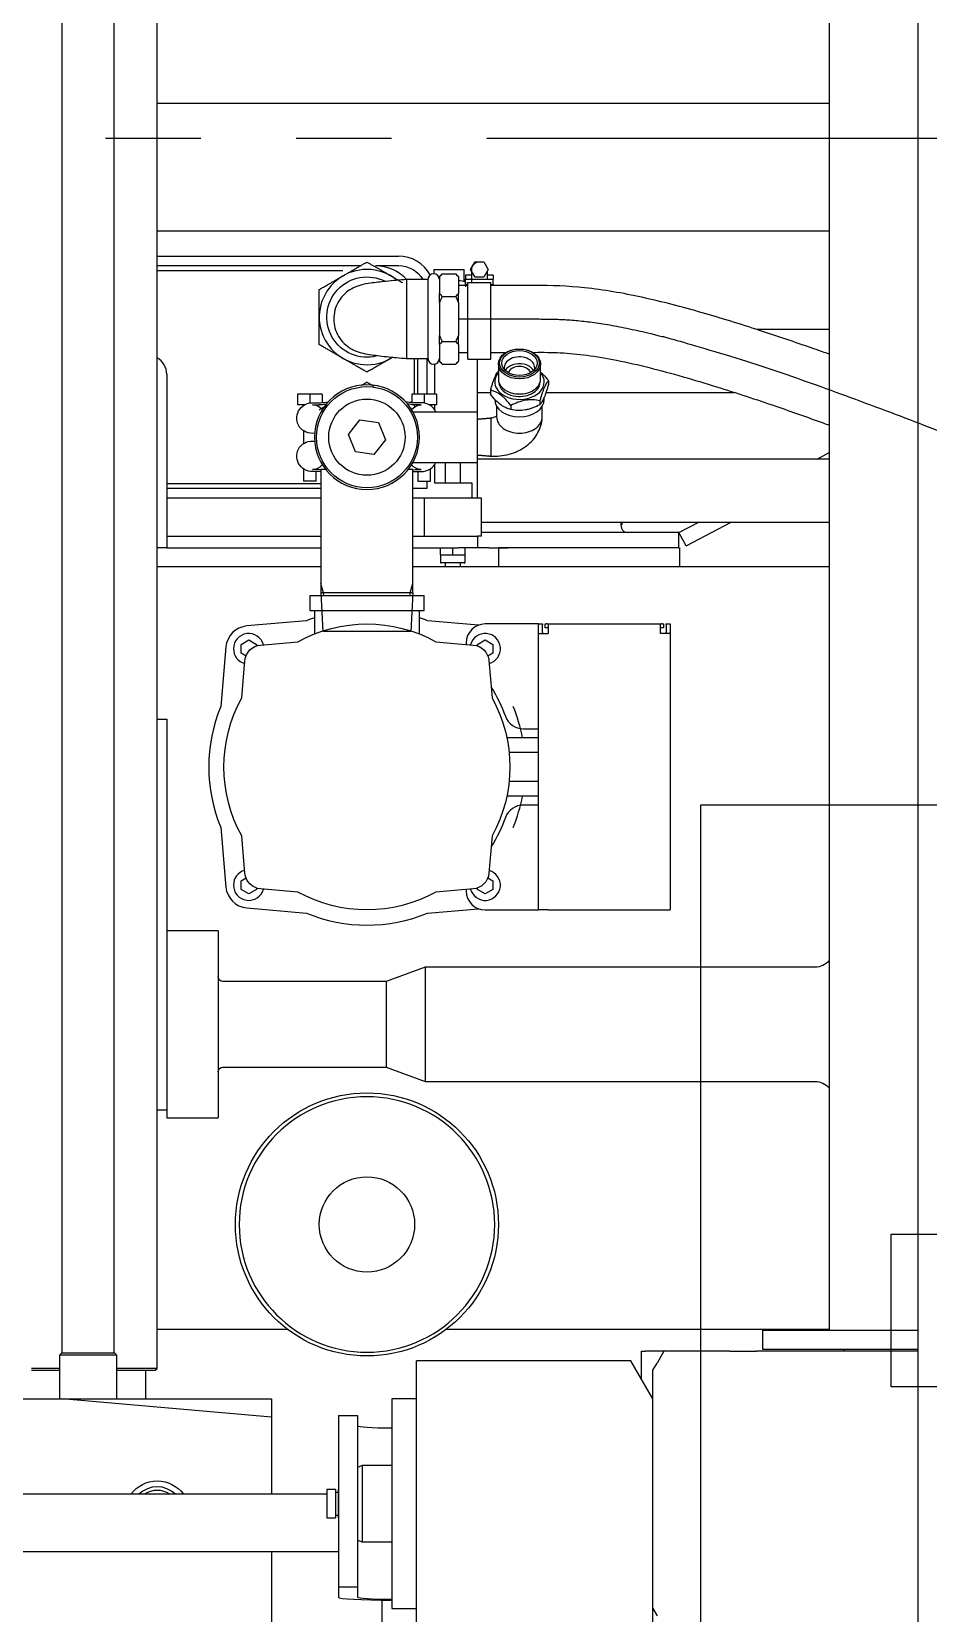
# Model space of a CAD drawing. Header units: millimetres. Extents: x 10462777 to 22643323, y 453826 to 1389191.
# Drawn here: x 11308365 to 11308835, y 600558 to 601388 of the extents above; entities that cross this region are included whole.
import ezdxf

# ---------------------------------------------------------------- set-up
doc = ezdxf.new("R2010")
doc.units = ezdxf.units.MM
doc.header["$LTSCALE"] = 200
doc.header["$MEASUREMENT"] = 0
doc.linetypes.add('PHANTOM', pattern=[2.5, 1.25, -0.25, 0.25, -0.25, 0.25, -0.25])
doc.layers.add('2', color=2, linetype='CONTINUOUS')
doc.layers.add('5', color=4, linetype='CONTINUOUS')
doc.layers.add('TOP$1', color=7, linetype='CONTINUOUS', true_color=0xffffff)
doc.layers.add('TOP$23', color=7, linetype='CONTINUOUS', true_color=0xffffff)

msp = doc.modelspace()

# ---------------------------------------------------------------- linework, layer by layer
at = {"layer": '2', "color": 7, "linetype": 'Continuous'}
for p, q in [((11308380.7641, 601605.0635, 0), (11308380.7641, 600694.30736, 0)), ((11308408.30449, 600694.30736, 0), (11308408.30449, 601605.0635, 0)), ((11308380.5341, 600694.30736, 0), (11308379.53408, 600693.30735, 0)), ((11308379.53408, 600693.30735, 0), (11308379.53408, 600670.3064, 0)), ((11308409.53451, 600693.30735, 0), (11308379.53408, 600693.30735, 0)), ((11308408.5345, 600694.30736, 0), (11308380.5341, 600694.30736, 0)), ((11308409.53451, 600693.30735, 0), (11308408.5345, 600694.30736, 0)), ((11308409.53451, 600670.3064, 0), (11308409.53451, 600693.30735, 0)), ((11308424.8844, 600670.3064, 0), (11308424.8844, 600685.30686, 0))]:
    msp.add_line(p, q, dxfattribs=at)
at = {"layer": '2', "color": 252, "linetype": 'Continuous'}
for p, q in [((11308430.78481, 600686.30725, 0), (11308430.78481, 601604.07029, 0)), ((11308783.28982, 601396.46734, 0), (11308783.28982, 600706.46535, 0)), ((11308783.28595, 601349.83341, 0), (11308430.78281, 601349.83341, 0)), ((11308783.27854, 601282.84132, 0), (11308430.77544, 601282.84132, 0)), ((11308430.78384, 601269.83227, 0), (11308557.28661, 601269.83227, 0)), ((11308430.78245, 601264.8322, 0), (11308537.5445, 601264.8322, 0)), ((11308430.78445, 601262.33216, 0), (11308528.13393, 601262.33216, 0)), ((11308545.28356, 601264.8322, 0), (11308557.28661, 601264.8322, 0)), ((11308783.27654, 601231.33172, 0), (11308745.11037, 601231.33172, 0)), ((11308565.53673, 601216.08043, 0), (11308565.53673, 601197.33171, 0)), ((11308567.28675, 601216.08043, 0), (11308567.28675, 601197.33171, 0)), ((11308572.28682, 601216.08066, 0), (11308572.28682, 601197.33152, 0)), ((11308598.7872, 601188.03204, 0), (11308598.7872, 601215.83063, 0)), ((11308435.78488, 601207.83139, 0), (11308435.78488, 601132.83032, 0)), ((11308576.28688, 601213.12209, 0), (11308576.28688, 601197.3328, 0)), ((11308565.53673, 601191.83154, 0), (11308565.53673, 601191.02738, 0)), ((11308567.28675, 601191.78933, 0), (11308567.28675, 601191.43801, 0)), ((11308576.28688, 601191.83272, 0), (11308576.28688, 601189.22487, 0)), ((11308598.77079, 601198.33125, 0), (11308605.59901, 601198.33125, 0)), ((11308634.67286, 601198.33125, 0), (11308733.16098, 601198.33125, 0)), ((11308776.87348, 601163.33013, 0), (11308783.28967, 601166.7409, 0)), ((11308576.28688, 601160.43853, 0), (11308576.28688, 601150.83058, 0)), ((11308581.78696, 601161.63051, 0), (11308581.78696, 601150.83058, 0)), ((11308589.78707, 601150.83058, 0), (11308589.78707, 601161.63051, 0)), ((11308783.28982, 601163.33076, 0), (11308598.77939, 601163.33076, 0)), ((11308598.7872, 601142.83218, 0), (11308598.7872, 601161.63176, 0)), ((11308516.63297, 601150.33057, 0), (11308435.7815, 601150.33057, 0)), ((11308572.28682, 601151.83091, 0), (11308572.28682, 601147.83054, 0)), ((11308576.28688, 601150.83058, 0), (11308595.78716, 601150.83058, 0)), ((11308595.78716, 601150.83058, 0), (11308595.78716, 601142.83046, 0)), ((11308516.63281, 601142.83046, 0), (11308435.78012, 601142.83046, 0)), ((11308516.63481, 601147.83054, 0), (11308435.78301, 601147.83054, 0)), ((11308572.28682, 601147.83054, 0), (11308564.93197, 601147.83054, 0)), ((11308585.78701, 601142.83046, 0), (11308564.93209, 601142.83046, 0)), ((11308570.7868, 601142.83046, 0), (11308570.7868, 601122.83018, 0)), ((11308595.78716, 601142.83046, 0), (11308585.78701, 601142.83046, 0)), ((11308600.78723, 601142.83046, 0), (11308595.78716, 601142.83046, 0)), ((11308600.78723, 601122.83018, 0), (11308600.78723, 601142.83046, 0)), ((11308435.78488, 601132.83032, 0), (11308435.78488, 601116.8301, 0)), ((11308600.78332, 601130.33029, 0), (11308783.28982, 601130.33029, 0)), ((11308704.44698, 601124.83021, 0), (11308600.78485, 601124.83021, 0)), ((11308704.44698, 601116.8301, 0), (11308704.44698, 601124.83021, 0)), ((11308704.45075, 601124.83115, 0), (11308714.79646, 601130.33079, 0)), ((11308708.2059, 601117.76711, 0), (11308704.45075, 601124.83115, 0)), ((11308708.2059, 601117.76711, 0), (11308731.83963, 601130.33049, 0)), ((11308435.78488, 601116.8301, 0), (11308430.78481, 601116.8301, 0)), ((11308435.78488, 601122.83018, 0), (11308516.63458, 601122.83018, 0)), ((11308435.78488, 601116.8301, 0), (11308516.63458, 601116.8301, 0)), ((11308564.93545, 601122.83018, 0), (11308588.78706, 601122.83018, 0)), ((11308564.93545, 601116.8301, 0), (11308588.78706, 601116.8301, 0)), ((11308588.78706, 601122.83018, 0), (11308598.7872, 601122.83018, 0)), ((11308598.7872, 601116.8301, 0), (11308588.78706, 601116.8301, 0)), ((11308604.78728, 601116.8301, 0), (11308598.78532, 601116.8301, 0)), ((11308600.78723, 601122.83018, 0), (11308598.78665, 601122.83018, 0)), ((11308598.7872, 601122.83018, 0), (11308598.7872, 601116.8301, 0)), ((11308604.78728, 601116.8301, 0), (11308609.78735, 601116.8301, 0)), ((11308704.44698, 601116.8301, 0), (11308609.7854, 601116.8301, 0)), ((11308609.78735, 601116.8301, 0), (11308609.78735, 601106.82995, 0)), ((11308609.78735, 601116.8301, 0), (11308614.78743, 601116.8301, 0)), ((11308699.78863, 601116.8301, 0), (11308614.78743, 601116.8301, 0)), ((11308704.44696, 601116.8301, 0), (11308704.7887, 601116.8301, 0)), ((11308704.7887, 601116.8301, 0), (11308704.7887, 601106.82995, 0)), ((11308581.78696, 601108.82998, 0), (11308581.78696, 601106.83034, 0)), ((11308589.78707, 601106.83034, 0), (11308589.78707, 601108.82998, 0)), ((11308516.62684, 601106.82995, 0), (11308430.78253, 601106.82995, 0)), ((11308783.28969, 601106.82995, 0), (11308564.92422, 601106.82995, 0)), ((11308510.78595, 601091.82974, 0), (11308510.78595, 601083.82963, 0)), ((11308510.78595, 601091.82974, 0), (11308570.7868, 601091.82974, 0)), ((11308570.7868, 601083.82963, 0), (11308570.7868, 601091.82974, 0)), ((11308510.78595, 601083.82963, 0), (11308570.7868, 601083.82963, 0)), ((11308513.28598, 601083.82963, 0), (11308513.28598, 601071.60609, 0)), ((11308568.28676, 601071.60612, 0), (11308568.28676, 601083.82963, 0)), ((11308509.05155, 601078.52329, 0), (11308477.73961, 601075.78385, 0)), ((11308599.25377, 601076.18449, 0), (11308572.5212, 601078.52329, 0)), ((11308627.78761, 601076.82953, 0), (11308602.78725, 601076.82953, 0)), ((11308630.78765, 601076.82953, 0), (11308627.78761, 601076.82953, 0)), ((11308630.78765, 601076.82953, 0), (11308632.78768, 601076.82953, 0)), ((11308630.78765, 601076.32952, 0), (11308630.78765, 601076.82953, 0)), ((11308630.78765, 601072.32946, 0), (11308630.78765, 601076.32952, 0)), ((11308632.78768, 601076.82953, 0), (11308632.78768, 601076.32952, 0)), ((11308632.78768, 601072.32946, 0), (11308632.78768, 601076.32952, 0)), ((11308634.2877, 601074.8295, 0), (11308634.2877, 601076.82953, 0)), ((11308634.2877, 601076.82953, 0), (11308634.78771, 601076.82953, 0)), ((11308634.78771, 601074.8295, 0), (11308634.2877, 601074.8295, 0)), ((11308635.28772, 601076.82953, 0), (11308634.78771, 601076.82953, 0)), ((11308635.28772, 601074.8295, 0), (11308634.78771, 601074.8295, 0)), ((11308635.28772, 601076.82953, 0), (11308635.61894, 601076.82953, 0)), ((11308635.61894, 601074.8295, 0), (11308635.28772, 601074.8295, 0)), ((11308635.61894, 601076.82953, 0), (11308694.95734, 601076.82953, 0)), ((11308635.78772, 601076.81548, 0), (11308635.78772, 601071.82946, 0)), ((11308694.78856, 601071.82946, 0), (11308694.78856, 601076.81548, 0)), ((11308694.95734, 601076.82953, 0), (11308695.28857, 601076.82953, 0)), ((11308695.28857, 601074.8295, 0), (11308694.95734, 601074.8295, 0)), ((11308695.78858, 601076.82953, 0), (11308695.28857, 601076.82953, 0)), ((11308695.78858, 601074.8295, 0), (11308695.28857, 601074.8295, 0)), ((11308695.78858, 601076.82953, 0), (11308696.28858, 601076.82953, 0)), ((11308696.28858, 601074.8295, 0), (11308695.78858, 601074.8295, 0)), ((11308696.28858, 601076.82953, 0), (11308696.28858, 601074.8295, 0)), ((11308697.7886, 601076.82953, 0), (11308699.78863, 601076.82953, 0)), ((11308697.7886, 601076.32952, 0), (11308697.7886, 601076.82953, 0)), ((11308697.7886, 601076.32952, 0), (11308697.7886, 601072.32946, 0)), ((11308699.78863, 601076.82953, 0), (11308699.78863, 601076.32952, 0)), ((11308699.78863, 601076.32952, 0), (11308699.78863, 601072.32946, 0)), ((11308485.00118, 601065.79512, 0), (11308504.57261, 601067.5074, 0)), ((11308577.00014, 601067.5074, 0), (11308596.57157, 601065.79512, 0)), ((11308592.78711, 601066.82939, 0), (11308592.78711, 601066.12621, 0)), ((11308630.78765, 600926.8274, 0), (11308630.78765, 601072.32946, 0)), ((11308630.81272, 601071.82946, 0), (11308635.78772, 601071.82946, 0)), ((11308699.76357, 601071.82946, 0), (11308694.78856, 601071.82946, 0)), ((11308699.78863, 601072.32946, 0), (11308699.78863, 600926.8274, 0)), ((11308466.83099, 601064.87523, 0), (11308464.09155, 601033.56329, 0)), ((11308475.10744, 601038.04223, 0), (11308476.81971, 601057.61366, 0)), ((11308604.75304, 601057.61366, 0), (11308606.46531, 601038.04223, 0)), ((11308430.78364, 601026.82882, 0), (11308435.78488, 601026.82882, 0)), ((11308435.78488, 601026.82882, 0), (11308435.78488, 600821.82591, 0)), ((11308622.80283, 601021.82875, 0), (11308627.78761, 601021.82875, 0)), ((11308627.78761, 601021.82875, 0), (11308630.78765, 601021.82875, 0)), ((11308627.78761, 600981.82818, 0), (11308622.80283, 600981.82818, 0)), ((11308630.78765, 600981.82818, 0), (11308627.78761, 600981.82818, 0)), ((11308464.09155, 600970.09363, 0), (11308466.83099, 600938.7817, 0)), ((11308476.81971, 600946.04327, 0), (11308475.10744, 600965.6147, 0)), ((11308606.46531, 600965.6147, 0), (11308604.75304, 600946.04327, 0)), ((11308504.57261, 600936.14952, 0), (11308485.00118, 600937.8618, 0)), ((11308596.57157, 600937.8618, 0), (11308577.00014, 600936.14952, 0)), ((11308592.78711, 600937.53071, 0), (11308592.78711, 600936.82754, 0)), ((11308477.73961, 600927.87308, 0), (11308509.05155, 600925.13364, 0)), ((11308572.5212, 600925.13364, 0), (11308599.25377, 600927.47243, 0)), ((11308602.78725, 600926.8274, 0), (11308627.78761, 600926.8274, 0)), ((11308627.78761, 600926.8274, 0), (11308630.78765, 600926.8274, 0)), ((11308635.78772, 600926.8274, 0), (11308630.78765, 600926.8274, 0)), ((11308635.78772, 600926.8274, 0), (11308694.78856, 600926.8274, 0)), ((11308694.78856, 600926.8274, 0), (11308699.78863, 600926.8274, 0)), ((11308435.78488, 600821.82591, 0), (11308430.78364, 600821.82591, 0)), ((11308430.77668, 600706.82427, 0), (11308499.11589, 600706.82427, 0)), ((11308582.45126, 600706.82427, 0), (11308783.28352, 600706.82427, 0)), ((11308748.28932, 600706.45754, 0), (11308748.28932, 600696.45739, 0)), ((11308748.28932, 600706.45754, 0), (11308829.80022, 600706.45754, 0)), ((11308684.78842, 600680.69842, 0), (11308684.78842, 600695.30738, 0)), ((11308684.78842, 600695.30738, 0), (11308686.93204, 600695.30738, 0)), ((11308696.56215, 600695.30738, 0), (11308686.93204, 600695.30738, 0)), ((11308696.56209, 600695.30738, 0), (11308692.93213, 600689.0201, 0)), ((11308731.17028, 600695.30738, 0), (11308696.56209, 600695.30738, 0)), ((11308731.17028, 600695.30738, 0), (11308745.02688, 600695.30738, 0)), ((11308829.78995, 600695.30738, 0), (11308745.02688, 600695.30738, 0)), ((11308748.28932, 600696.45739, 0), (11308829.80022, 600696.45739, 0)), ((11308790.84243, 600696.42861, 0), (11308790.84243, 600695.30169, 0)), ((11308379.53363, 600686.30725, 0), (11308364.93938, 600686.30725, 0)), ((11308364.94021, 600685.30724, 0), (11308379.53626, 600685.30724, 0)), ((11308430.78481, 600686.30725, 0), (11308409.53439, 600686.30725, 0)), ((11308409.53684, 600685.30724, 0), (11308429.7848, 600685.30724, 0)), ((11308429.7848, 600685.30724, 0), (11308430.78481, 600686.30725, 0)), ((11308679.24134, 600690.30731, 0), (11308566.78674, 600690.30731, 0)), ((11308566.78674, 600550.30532, 0), (11308566.78674, 600690.30731, 0)), ((11308690.7885, 600670.30702, 0), (11308679.24134, 600690.30731, 0)), ((11308690.7885, 600685.30724, 0), (11308692.93213, 600689.0201, 0)), ((11308690.7885, 600560.30546, 0), (11308690.7885, 600685.30724, 0)), ((11308300.78297, 600670.30702, 0), (11308380.7841, 600670.30702, 0)), ((11308490.78566, 600660.68313, 0), (11308380.7841, 600670.30702, 0)), ((11308380.7841, 600670.30702, 0), (11308490.78566, 600670.30702, 0)), ((11308490.78566, 600670.30702, 0), (11308490.78566, 600660.68313, 0)), ((11308566.78674, 600670.30702, 0), (11308553.78656, 600670.30702, 0)), ((11308553.78656, 600670.30702, 0), (11308553.78656, 600654.19767, 0)), ((11308490.78566, 600660.68313, 0), (11308490.78566, 600620.26243, 0)), ((11308525.78616, 600661.52746, 0), (11308525.78616, 600571.64952, 0)), ((11308525.78616, 600661.52746, 0), (11308535.7863, 600661.52746, 0)), ((11308535.7863, 600661.52746, 0), (11308535.7863, 600571.64952, 0)), ((11308553.78656, 600654.19767, 0), (11308553.78656, 600560.30546, 0)), ((11308538.28634, 600635.29803, 0), (11308535.7863, 600634.38809, 0)), ((11308553.7873, 600635.29803, 0), (11308538.28634, 600635.29803, 0)), ((11308538.28634, 600635.29803, 0), (11308538.28634, 600595.31446, 0)), ((11308519.78395, 600620.26306, 0), (11308161.78311, 600620.26306, 0)), ((11308524.38114, 600622.73135, 0), (11308519.78608, 600622.73135, 0)), ((11308519.78608, 600622.73135, 0), (11308519.78608, 600607.88114, 0)), ((11308524.38114, 600622.73135, 0), (11308524.38114, 600607.88114, 0)), ((11308525.73616, 600621.27883, 0), (11308524.38114, 600621.27883, 0)), ((11308525.78622, 600622.73135, 0), (11308525.73616, 600622.73135, 0)), ((11308525.73616, 600622.73135, 0), (11308525.73616, 600607.88114, 0)), ((11308519.78608, 600607.88114, 0), (11308524.38114, 600607.88114, 0)), ((11308524.38114, 600609.33366, 0), (11308525.73616, 600609.33366, 0)), ((11308525.73616, 600607.88114, 0), (11308525.78622, 600607.88114, 0)), ((11308535.7863, 600596.2244, 0), (11308538.28634, 600595.31446, 0)), ((11308538.28634, 600595.31446, 0), (11308553.7873, 600595.31446, 0)), ((11308155.78619, 600590.26914, 0), (11308525.78088, 600590.26914, 0)), ((11308490.78566, 600590.27071, 0), (11308490.78566, 600550.30532, 0)), ((11308525.78616, 600571.64952, 0), (11308525.78616, 600566.25884, 0)), ((11308525.78616, 600571.64952, 0), (11308535.7863, 600571.64952, 0)), ((11308535.7863, 600571.64952, 0), (11308535.7863, 600566.25884, 0)), ((11308548.78649, 600550.30532, 0), (11308548.78649, 600564.73302, 0)), ((11308553.78656, 600560.30546, 0), (11308566.78674, 600560.30546, 0)), ((11308690.7885, 600550.30532, 0), (11308690.7885, 600560.30671, 0)), ((11308690.7885, 600560.30546, 0), (11308692.93213, 600556.59259, 0)), ((11308690.78882, 600560.26546, 0), (11308690.81197, 600560.26546, 0))]:
    msp.add_line(p, q, dxfattribs=at)
at = {"layer": '2', "color": 60, "linetype": 'Continuous'}
for p, q in [((11308595.16834, 601262.83217, 0), (11308597.47778, 601266.83223, 0)), ((11308596.32306, 601264.8322, 0), (11308597.47778, 601266.83223, 0)), ((11308597.47778, 601266.83223, 0), (11308602.09665, 601266.83223, 0)), ((11308602.09665, 601266.83223, 0), (11308604.40608, 601262.83217, 0)), ((11308572.78683, 601257.58209, 0), (11308561.36949, 601257.58209, 0)), ((11308561.78667, 601216.08151, 0), (11308561.78667, 601257.58202, 0)), ((11308572.78683, 601257.58209, 0), (11308572.78683, 601216.08151, 0)), ((11308575.78687, 601262.83217, 0), (11308575.78687, 601260.58214, 0)), ((11308575.78687, 601262.83217, 0), (11308575.78687, 601260.58198, 0)), ((11308575.78687, 601262.83217, 0), (11308591.7871, 601262.83217, 0)), ((11308575.78687, 601262.83217, 0), (11308591.7871, 601262.83217, 0)), ((11308580.20958, 601260.5035, 0), (11308578.78691, 601259.08083, 0)), ((11308578.78691, 601258.90869, 0), (11308578.78691, 601250.26246, 0)), ((11308580.20958, 601260.5035, 0), (11308587.36439, 601260.5035, 0)), ((11308588.78706, 601259.08083, 0), (11308587.36439, 601260.5035, 0)), ((11308588.78706, 601258.90869, 0), (11308588.78706, 601250.26246, 0)), ((11308591.7871, 601256.37161, 0), (11308591.7871, 601262.83217, 0)), ((11308591.7871, 601256.37161, 0), (11308591.7871, 601262.83217, 0)), ((11308595.78716, 601259.83213, 0), (11308592.53711, 601259.83213, 0)), ((11308592.53711, 601259.83213, 0), (11308592.53711, 601257.72131, 0)), ((11308592.53711, 601254.99659, 0), (11308592.53711, 601257.72131, 0)), ((11308592.53711, 601257.72131, 0), (11308595.78716, 601257.72131, 0)), ((11308595.16834, 601262.83217, 0), (11308596.32306, 601264.8322, 0)), ((11308595.78716, 601261.76036, 0), (11308595.16834, 601262.83217, 0)), ((11308597.47778, 601258.83211, 0), (11308595.16834, 601262.83217, 0)), ((11308595.78716, 601256.21917, 0), (11308595.78716, 601262.83217, 0)), ((11308595.78716, 601257.72131, 0), (11308595.78716, 601261.76036, 0)), ((11308595.78716, 601257.72131, 0), (11308603.78727, 601257.72131, 0)), ((11308602.09665, 601258.83211, 0), (11308597.47778, 601258.83211, 0)), ((11308604.40608, 601262.83217, 0), (11308602.09665, 601258.83211, 0)), ((11308603.78727, 601261.76036, 0), (11308603.78727, 601257.72131, 0)), ((11308607.03732, 601259.83213, 0), (11308603.78727, 601259.83213, 0)), ((11308603.78727, 601257.72131, 0), (11308607.03732, 601257.72131, 0)), ((11308607.03732, 601259.83213, 0), (11308607.03732, 601257.72131, 0)), ((11308607.03732, 601254.99659, 0), (11308607.03732, 601257.72131, 0)), ((11308578.78691, 601256.19094, 0), (11308578.78691, 601252.97873, 0)), ((11308578.78691, 601245.47803, 0), (11308578.78691, 601250.26246, 0)), ((11308580.20958, 601248.66765, 0), (11308587.36439, 601248.66765, 0)), ((11308588.78706, 601245.47803, 0), (11308588.78706, 601250.26246, 0)), ((11308592.53711, 601256.21917, 0), (11308592.53711, 601253.69038, 0)), ((11308592.53711, 601254.99671, 0), (11308592.53711, 601254.41256, 0)), ((11308592.53711, 601254.99659, 0), (11308593.78713, 601254.99659, 0)), ((11308593.78713, 601255.90483, 0), (11308605.7873, 601255.90483, 0)), ((11308593.78713, 601215.8315, 0), (11308593.78713, 601255.90483, 0)), ((11308593.78713, 601249.19678, 0), (11308593.78713, 601254.99659, 0)), ((11308593.78713, 601230.56623, 0), (11308593.78713, 601253.69038, 0)), ((11308605.7873, 601215.8315, 0), (11308605.7873, 601255.90483, 0)), ((11308605.7873, 601254.99659, 0), (11308607.03732, 601254.99659, 0)), ((11308607.03732, 601254.99671, 0), (11308607.03732, 601254.41256, 0)), ((11308578.78691, 601245.47803, 0), (11308578.78691, 601228.18557, 0)), ((11308578.78691, 601244.88726, 0), (11308578.78691, 601228.18706, 0)), ((11308588.78706, 601245.47803, 0), (11308588.78706, 601228.18557, 0)), ((11308578.78691, 601223.40114, 0), (11308578.78691, 601228.18557, 0)), ((11308578.78691, 601223.40114, 0), (11308578.78691, 601214.75491, 0)), ((11308580.20958, 601224.99595, 0), (11308587.36439, 601224.99595, 0)), ((11308588.78706, 601223.40114, 0), (11308588.78706, 601228.18557, 0)), ((11308588.78706, 601223.40114, 0), (11308588.78706, 601214.75491, 0)), ((11308561.36949, 601216.08151, 0), (11308572.78683, 601216.08151, 0)), ((11308578.78691, 601220.68487, 0), (11308578.78691, 601217.47266, 0)), ((11308593.78713, 601215.8315, 0), (11308605.7873, 601215.8315, 0)), ((11308578.78691, 601214.58277, 0), (11308578.78691, 601214.75491, 0)), ((11308578.78691, 601214.58277, 0), (11308580.20958, 601213.1601, 0)), ((11308580.20958, 601213.1601, 0), (11308587.36439, 601213.1601, 0)), ((11308587.36439, 601213.1601, 0), (11308588.78706, 601214.58277, 0)), ((11308609.70751, 601213.25226, 0), (11308609.70751, 601205.30765, 0)), ((11308631.86752, 601205.30765, 0), (11308631.86752, 601213.25226, 0)), ((11308605.61378, 601199.46604, 0), (11308605.61378, 601197.32836, 0)), ((11308609.70751, 601205.30834, 0), (11308609.70751, 601205.30765, 0)), ((11308635.96124, 601204.5187, 0), (11308635.96124, 601202.38102, 0)), ((11308504.28586, 601197.33124, 0), (11308504.28586, 601191.83116, 0)), ((11308510.78595, 601197.33124, 0), (11308504.28586, 601197.33124, 0)), ((11308508.09877, 601191.83116, 0), (11308504.28586, 601191.83116, 0)), ((11308507.46248, 601191.83116, 0), (11308507.46248, 601191.43866, 0)), ((11308510.78595, 601197.33124, 0), (11308510.78595, 601192.7428, 0)), ((11308517.28604, 601197.33124, 0), (11308510.78595, 601197.33124, 0)), ((11308514.10941, 601191.49678, 0), (11308514.10941, 601191.78741, 0)), ((11308517.28604, 601191.83116, 0), (11308515.6601, 601191.83116, 0)), ((11308517.28604, 601197.33124, 0), (11308517.28604, 601192.95593, 0)), ((11308517.28604, 601191.95105, 0), (11308517.28604, 601191.83116, 0)), ((11308518.53606, 601192.08992, 0), (11308518.53606, 601192.09528, 0)), ((11308563.03669, 601192.09528, 0), (11308563.03669, 601192.08992, 0)), ((11308564.28671, 601197.33124, 0), (11308564.28671, 601192.95593, 0)), ((11308570.7868, 601197.33124, 0), (11308564.28671, 601197.33124, 0)), ((11308564.28671, 601191.95105, 0), (11308564.28671, 601191.83116, 0)), ((11308565.91265, 601191.83116, 0), (11308564.28671, 601191.83116, 0)), ((11308567.46333, 601191.78741, 0), (11308567.46333, 601191.49678, 0)), ((11308570.7868, 601197.33124, 0), (11308570.7868, 601192.7428, 0)), ((11308577.28689, 601197.33124, 0), (11308570.7868, 601197.33124, 0)), ((11308577.28689, 601191.83116, 0), (11308573.47398, 601191.83116, 0)), ((11308574.11027, 601191.43866, 0), (11308574.11027, 601191.83116, 0)), ((11308577.28689, 601197.33124, 0), (11308577.28689, 601191.83116, 0)), ((11308608.80984, 601191.05659, 0), (11308608.80984, 601185.24392, 0)), ((11308616.29475, 601191.43723, 0), (11308616.29475, 601189.29955, 0)), ((11308631.46849, 601193.96356, 0), (11308631.46849, 601191.82588, 0)), ((11308632.76518, 601185.24392, 0), (11308632.76518, 601191.05659, 0)), ((11308633.7877, 601194.63019, 0), (11308633.7877, 601195.85755, 0)), ((11308633.7877, 601194.63019, 0), (11308633.7877, 601194.63029, 0)), ((11308531.06845, 601176.20864, 0), (11308537.12056, 601183.93574, 0)), ((11308537.12056, 601183.93574, 0), (11308546.83848, 601182.55802, 0)), ((11308546.83848, 601182.55802, 0), (11308550.50429, 601173.4532, 0)), ((11308598.7872, 601188.03111, 0), (11308564.91209, 601188.03111, 0)), ((11308598.7872, 601161.63073, 0), (11308598.7872, 601188.03111, 0)), ((11308507.46248, 601178.22284, 0), (11308507.46248, 601171.439, 0)), ((11308534.73427, 601167.10381, 0), (11308531.06845, 601176.20864, 0)), ((11308544.45219, 601165.72609, 0), (11308534.73427, 601167.10381, 0)), ((11308550.50429, 601173.4532, 0), (11308544.45219, 601165.72609, 0)), ((11308507.46248, 601158.22318, 0), (11308507.46248, 601151.83059, 0)), ((11308514.10941, 601157.87443, 0), (11308514.10941, 601158.16506, 0)), ((11308564.91209, 601161.63073, 0), (11308598.7872, 601161.63073, 0)), ((11308567.46333, 601158.16506, 0), (11308567.46333, 601157.87443, 0)), ((11308574.11027, 601151.83059, 0), (11308574.11027, 601158.22318, 0)), ((11308514.10941, 601151.83059, 0), (11308507.46248, 601151.83059, 0)), ((11308514.10941, 601151.83059, 0), (11308514.10941, 601156.87441, 0)), ((11308567.46333, 601156.87441, 0), (11308567.46333, 601151.83059, 0)), ((11308567.46333, 601151.83059, 0), (11308574.11027, 601151.83059, 0)), ((11308579.28692, 601113.13004, 0), (11308579.28692, 601116.8301, 0)), ((11308585.78701, 601113.13004, 0), (11308585.78701, 601116.8301, 0)), ((11308592.28711, 601113.13004, 0), (11308592.28711, 601116.8301, 0)), ((11308579.28692, 601113.13004, 0), (11308579.28692, 601109.29249, 0)), ((11308579.28692, 601113.13004, 0), (11308582.53697, 601113.13004, 0)), ((11308591.8246, 601108.82998, 0), (11308579.74943, 601108.82998, 0)), ((11308582.53697, 601113.13004, 0), (11308585.78701, 601113.13004, 0)), ((11308585.78701, 601113.13004, 0), (11308589.03706, 601113.13004, 0)), ((11308589.03706, 601113.13004, 0), (11308592.28711, 601113.13004, 0)), ((11308592.28711, 601109.29249, 0), (11308592.28711, 601113.13004, 0)), ((11308474.78544, 601066.13878, 0), (11308478.78549, 601068.44821, 0)), ((11308474.78544, 601061.51991, 0), (11308474.78544, 601066.13878, 0)), ((11308478.78549, 601068.44821, 0), (11308482.78555, 601066.13878, 0)), ((11308482.78555, 601066.13878, 0), (11308482.78555, 601065.3146, 0)), ((11308598.7872, 601066.13878, 0), (11308602.78725, 601068.44821, 0)), ((11308598.7872, 601065.3146, 0), (11308598.7872, 601066.13878, 0)), ((11308602.78725, 601068.44821, 0), (11308606.78731, 601066.13878, 0)), ((11308606.78731, 601066.13878, 0), (11308606.78731, 601061.51991, 0)), ((11308477.37241, 601060.02632, 0), (11308474.78544, 601061.51991, 0)), ((11308606.78731, 601061.51991, 0), (11308604.20034, 601060.02632, 0)), ((11308474.78544, 600942.13702, 0), (11308477.37241, 600943.63061, 0)), ((11308474.78544, 600937.51815, 0), (11308474.78544, 600942.13702, 0)), ((11308604.20034, 600943.63061, 0), (11308606.78731, 600942.13702, 0)), ((11308606.78731, 600942.13702, 0), (11308606.78731, 600937.51815, 0)), ((11308478.78549, 600935.20871, 0), (11308474.78544, 600937.51815, 0)), ((11308482.78555, 600937.51815, 0), (11308478.78549, 600935.20871, 0)), ((11308482.78555, 600938.34233, 0), (11308482.78555, 600937.51815, 0)), ((11308598.7872, 600937.51815, 0), (11308598.7872, 600938.34233, 0)), ((11308602.78725, 600935.20871, 0), (11308598.7872, 600937.51815, 0)), ((11308606.78731, 600937.51815, 0), (11308602.78725, 600935.20871, 0))]:
    msp.add_line(p, q, dxfattribs=at)
at = {"layer": '2', "color": 163, "linetype": 'Continuous'}
for p, q in [((11308588.78706, 601236.8318, 0), (11308628.78762, 601236.8318, 0)), ((11308516.63603, 601157.83068, 0), (11308516.63603, 601093.22976, 0)), ((11308517.8037, 601157.83068, 0), (11308516.63603, 601157.83068, 0)), ((11308519.1684, 601157.83068, 0), (11308517.8037, 601157.83068, 0)), ((11308564.93672, 601157.83068, 0), (11308562.40304, 601157.83068, 0)), ((11308564.93672, 601093.22976, 0), (11308564.93672, 601157.83068, 0)), ((11308518.04605, 601093.22976, 0), (11308516.63603, 601098.11421, 0)), ((11308516.63603, 601093.22976, 0), (11308517.70517, 601072.82947, 0)), ((11308564.93672, 601093.22976, 0), (11308516.63603, 601093.22976, 0)), ((11308564.93672, 601093.22976, 0), (11308516.63603, 601093.22976, 0)), ((11308518.11514, 601091.82971, 0), (11308518.04605, 601093.22976, 0)), ((11308563.45761, 601091.82971, 0), (11308563.5267, 601093.22976, 0)), ((11308563.5267, 601093.22976, 0), (11308564.93672, 601098.11421, 0)), ((11308564.93672, 601093.22976, 0), (11308563.86758, 601072.82947, 0)), ((11308563.86758, 601072.82947, 0), (11308517.70517, 601072.82947, 0)), ((11308630.78743, 601017.07868, 0), (11308614.22085, 601017.07868, 0)), ((11308630.78743, 601009.45357, 0), (11308615.3989, 601009.45357, 0)), ((11308630.78743, 600994.20335, 0), (11308615.3989, 600994.20335, 0)), ((11308630.78743, 600986.57825, 0), (11308614.22085, 600986.57825, 0))]:
    msp.add_line(p, q, dxfattribs=at)
at = {"layer": '2', "color": 203, "linetype": 'Continuous'}
for p, q in [((11308462.78527, 600915.82724, 0), (11308435.78488, 600915.82724, 0)), ((11308462.78527, 600915.82724, 0), (11308462.78527, 600866.82654, 0)), ((11308571.39289, 600896.82697, 0), (11308550.78652, 600889.32686, 0)), ((11308775.78971, 600896.82697, 0), (11308571.39289, 600896.82697, 0)), ((11308571.39289, 600896.82697, 0), (11308571.39289, 600836.82612, 0)), ((11308550.78652, 600889.32686, 0), (11308465.2853, 600889.32686, 0)), ((11308550.78652, 600889.32686, 0), (11308550.78652, 600866.82654, 0)), ((11308462.78527, 600866.82654, 0), (11308462.78527, 600817.82585, 0)), ((11308550.78652, 600866.82654, 0), (11308550.78652, 600844.32622, 0)), ((11308465.2853, 600844.32622, 0), (11308550.78652, 600844.32622, 0)), ((11308550.78652, 600844.32622, 0), (11308571.39289, 600836.82612, 0)), ((11308571.39289, 600836.82612, 0), (11308775.78971, 600836.82612, 0)), ((11308435.78488, 600821.82732, 0), (11308435.78488, 600817.82585, 0)), ((11308435.78488, 600817.82585, 0), (11308462.78527, 600817.82585, 0))]:
    msp.add_line(p, q, dxfattribs=at)
at = {"layer": '2', "color": 163, "linetype": 'Continuous', "extrusion": (0, 0, -1)}
msp.add_circle((-11308540.78637, 601174.83092, 0), 27.50039, dxfattribs=at)
at = {"layer": '2', "color": 163, "linetype": 'Continuous'}
msp.add_circle((11308540.78637, 601174.83092, 0), 26.50038, dxfattribs=at)
at = {"layer": '2', "color": 60, "linetype": 'Continuous'}
msp.add_circle((11308540.78637, 601174.83092, 0), 20.00028, dxfattribs=at)
at = {"layer": '2', "color": 252, "linetype": 'Continuous'}
for radius in [69.00098, 25.00036]:
    msp.add_circle((11308540.78637, 600761.82505, 0), radius, dxfattribs=at)
at = {"layer": '2', "color": 252, "linetype": 'Continuous', "extrusion": (0, 0, -1)}
msp.add_circle((-11308540.78637, 600761.82505, 0), 67.00095, dxfattribs=at)
at = {"layer": '2', "color": 252, "linetype": 'Continuous'}
for centre, radius, start, end in [((11308557.28661, 601250.832, 0), 19.00027, 28.70013503, 90), ((11308540.78637, 601237.83181, 0), 25.00036, 90, 301.64061706), ((11308540.78637, 601237.83181, 0), 25.00036, 50.65313168, 90), ((11308588.78706, 601246.83194, 0), 10.00014, 67.97530195, 90), ((11308425.78474, 601207.83139, 0), 10.00014, 0, 59.99908041), ((11308478.78549, 601063.82934, 0), 12.00017, 94.99999988, 175.00000001), ((11308540.78637, 601001.82846, 0), 83.00118, 109.34916677, 112.4788209), ((11308540.78637, 601001.82846, 0), 83.00118, 67.5211791, 70.65083323), ((11308602.78725, 601066.82939, 0), 10.00014, 90, 180), ((11308540.78637, 601001.82846, 0), 83.00118, 157.52117904, 202.47882096), ((11308540.78637, 601001.82846, 0), 83.00118, 10.58682647, 22.47882096), ((11308622.80283, 601031.82889, 0), 10.00014, 199.93227057, 270), ((11308540.78637, 601001.82846, 0), 83.00118, 337.52117904, 349.41317353), ((11308622.80283, 600971.82804, 0), 10.00014, 90, 160.06772943), ((11308478.78549, 600939.82758, 0), 12.00017, 184.99999999, 265.00000012), ((11308602.78725, 600936.82754, 0), 10.00014, 180, 270), ((11308540.78637, 601001.82846, 0), 83.00118, 247.5211791, 292.4788209), ((11308430.78481, 600610.30617, 0), 13.86955, 45.88312185, 134.11684359), ((11308430.78481, 600610.30617, 0), 12.00017, 56.07560324, 123.92433421)]:
    msp.add_arc(centre, radius, start, end, dxfattribs=at)
at = {"layer": '2', "color": 60, "linetype": 'Continuous', "extrusion": (0, 0, -1)}
for centre, radius, start, end in [((-11308599.78721, 601262.83217, 0), 4.00006, 0, 89.99999552), ((-11308511.97191, 601184.83106, 0), 8.00011, 259.94973127, 92.63124814), ((-11308567.67269, 601226.78738, 0), 34.00048, 267.36875186, 281.26200106), ((-11308567.67269, 601226.78738, 0), 35.0005, 267.36875186, 279.19958539), ((-11308569.60084, 601184.83106, 0), 7.0001, 39.37682474, 87.36875186), ((-11308511.97191, 601164.83078, 0), 8.00011, 267.36875186, 100.05026873), ((-11308569.60084, 601164.83078, 0), 7.0001, 272.63124814, 320.62317526), ((-11308567.67269, 601122.87446, 0), 35.0005, 85.51663461, 92.63124814), ((-11308567.67269, 601122.87446, 0), 34.00048, 85.38447792, 92.63124814)]:
    msp.add_arc(centre, radius, start, end, dxfattribs=at)
at = {"layer": '2', "color": 252, "linetype": 'Continuous', "extrusion": (0, 0, -1)}
for centre, radius, start, end in [((-11308540.78637, 601237.83181, 0), 21.0503, 255.9768731, 116.84250836), ((-11308545.28644, 601242.83189, 0), 22.00031, 90, 137.89687555), ((-11308557.28661, 601249.83198, 0), 15.00021, 90, 148.89095133), ((-11308540.78637, 601001.82846, 0), 75.00107, 61.12872975, 118.87127025), ((-11308485.78559, 601056.82924, 0), 9.00013, 4.99999999, 85.00000012), ((-11308595.78716, 601056.82924, 0), 9.00013, 94.99999988, 175.00000001), ((-11308540.07318, 601001.82846, 0), 78.00111, 147.67239356, 160.06772943), ((-11308540.78637, 601001.82846, 0), 75.00107, 331.12872975, 28.87127025), ((-11308540.78637, 601001.82846, 0), 75.00107, 151.12872975, 208.87127025), ((-11308540.07318, 601001.82846, 0), 78.00111, 199.93227057, 212.32760644), ((-11308485.78559, 600946.82768, 0), 9.00013, 274.99999988, 355.00000001), ((-11308595.78716, 600946.82768, 0), 9.00013, 184.99999999, 265.00000012), ((-11308540.78637, 601001.82846, 0), 75.00107, 241.12872975, 298.87127025), ((-11308430.78481, 600610.30617, 0), 17.00024, 35.84527547, 144.14901013)]:
    msp.add_arc(centre, radius, start, end, dxfattribs=at)
at = {"layer": '2', "color": 60, "linetype": 'Continuous'}
for centre, radius, start, end in [((11308575.78687, 601257.58209, 0), 3.00004, 0, 180), ((11308575.78687, 601216.08151, 0), 3.00004, 180, 0), ((11308513.90006, 601226.78738, 0), 35.0005, 267.36875186, 279.19958539), ((11308511.97191, 601184.83106, 0), 7.0001, 39.37682474, 87.36875186), ((11308513.90006, 601226.78738, 0), 34.00048, 267.36875186, 281.26200106), ((11308569.60084, 601184.83106, 0), 8.00011, 23.5745429, 92.63124814), ((11308511.97191, 601164.83078, 0), 7.0001, 272.63124814, 320.62317526), ((11308513.90006, 601122.87446, 0), 35.0005, 85.51663461, 92.63124814), ((11308569.60084, 601164.83078, 0), 8.00011, 267.36875186, 336.4254571), ((11308513.90006, 601122.87446, 0), 34.00048, 85.38447792, 92.63124814), ((11308579.74943, 601109.29249, 0), 0.46251, 180, 270), ((11308591.8246, 601109.29249, 0), 0.46251, 270, 0), ((11308478.78549, 601063.82934, 0), 8.00011, 15.20441073, 180), ((11308602.78725, 601063.82934, 0), 8.00011, 285.2044151, 164.7957054), ((11308478.78549, 601063.82934, 0), 8.00011, 180, 254.79559353), ((11308478.78549, 600939.82758, 0), 8.00011, 105.19871257, 180), ((11308602.78725, 600939.82758, 0), 8.00011, 195.19872577, 74.80118878), ((11308478.78549, 600939.82758, 0), 8.00011, 180, 344.80128295)]:
    msp.add_arc(centre, radius, start, end, dxfattribs=at)
at = {"layer": '2', "color": 203, "linetype": 'Continuous', "extrusion": (0, 0, -1)}
for centre, radius, start, end in [((-11308775.78971, 600906.82711, 0), 10.00014, 221.40985575, 270), ((-11308465.2853, 600891.8269, 0), 2.50004, 270, 0), ((-11308465.2853, 600841.82619, 0), 2.50004, 0, 90), ((-11308775.78971, 600826.82598, 0), 10.00014, 90, 138.59014425)]:
    msp.add_arc(centre, radius, start, end, dxfattribs=at)
at = {"layer": '2', "color": 60, "linetype": 'Continuous'}
for centre, major_axis in [((11308620.78751, 601213.25226, 0), (11.08, 0)), ((11308620.78751, 601213.72234, 0), (-10.4152, 0)), ((11308620.78751, 601213.72234, 0), (9.23763, 0))]:
    msp.add_ellipse(centre, major_axis=major_axis, ratio=0.707106781, dxfattribs=at)
for centre, major_axis, start_param, end_param in [((11308620.78751, 601211.31815, 0), (-8.00011, 0), 2.960962386, 6.283185307), ((11308620.78751, 601203.82271, 0), (13.00018, 0), 2.591235733, 6.283185307), ((11308620.78751, 601211.31815, 0), (-8.00011, 0), 0, 0.180457508), ((11308620.78751, 601207.71185, 0), (8.00011, 0), 1.278443606, 2.757937446), ((11308620.78751, 601207.71184, 0), (-6.00009, 0), 3.368189568, 6.056412831), ((11308620.78751, 601207.71185, 0), (8.00011, 0), 0.383678599, 1.278443606), ((11308620.78751, 601203.82271, 0), (13.00018, 0), 0, 0.550378697), ((11308620.78751, 601205.30765, 0), (-11.08, 0), 0, 1.278443235), ((11308620.78751, 601203.82271, 0), (-10.83, 0), 0.023376996, 1.278443398), ((11308620.78751, 601205.30765, 0), (-11.08, 0), 1.278442582, 3.141504131), ((11308620.78751, 601203.82271, 0), (-10.83, 0), 1.278443398, 3.118043144), ((11308620.78751, 601194.63019, 0), (13.00018, 0), 3.141604175, 6.283185307)]:
    msp.add_ellipse(centre, major_axis=major_axis, ratio=0.707106781, start_param=start_param, end_param=end_param, dxfattribs=at)
at = {"layer": '2', "color": 252, "linetype": 'Continuous'}
for centre, major_axis, start_param, end_param in [((11308555.78659, 600656.13678, 0), (-20.00028, 0), 0, 1.470608677), ((11308555.78659, 600566.25884, 0), (30.00043, 0), 3.141592654, 4.645654506), ((11308555.78659, 600566.25884, 0), (20.00028, 0), 3.141592654, 4.61220133)]:
    msp.add_ellipse(centre, major_axis=major_axis, ratio=0.052335956, start_param=start_param, end_param=end_param, dxfattribs=at)
for points, weights in [([(11308515.78387, 601252.26702, 0), (11308528.28512, 601259.48462, 0), (11308540.78637, 601266.70222, 0)], [1, 1.15470053838, 1]), ([(11308540.78637, 601266.70222, 0), (11308550.62102, 601261.02419, 0), (11308559.47947, 601255.90976, 0)], [1, 1.11781412998, 1.05618261137]), ([(11308515.78387, 601223.39661, 0), (11308515.78387, 601237.83181, 0), (11308515.78387, 601252.26702, 0)], [1, 1.15470053838, 1]), ([(11308540.78637, 601208.9614, 0), (11308528.28512, 601216.17901, 0), (11308515.78387, 601223.39661, 0)], [1, 1.15470053838, 1]), ([(11308554.31259, 601216.77077, 0), (11308548.03129, 601213.14426, 0), (11308540.78637, 601208.9614, 0)], [1.07674743232, 1.08417885573, 1]), ([(11308537.73205, 601201.93791, 0), (11308539.21591, 601202.79462, 0), (11308540.78637, 601203.70133, 0)], [1.03044860006, 1.01711857709, 1]), ([(11308540.78637, 601203.70133, 0), (11308542.62986, 601202.63699, 0), (11308544.35683, 601201.63993, 0)], [1, 1.02015461545, 1.03505768454]), ([(11308515.78387, 601189.26612, 0), (11308517.67695, 601190.3591, 0), (11308519.4477, 601191.38144, 0)], [1, 1.02070808582, 1.03587223723])]:
    msp.add_rational_spline(points, weights, degree=2, dxfattribs=at)
at = {"layer": '2', "color": 60, "linetype": 'Continuous'}
for points, knots in [([(11308561.78667, 601257.58209, 0), (11308559.88493, 601257.41864, 0), (11308556.20538, 601257.08951, 0), (11308549.46279, 601256.47203, 0), (11308542.03225, 601255.59396, 0), (11308535.6351, 601254.44717, 0), (11308529.81822, 601250.95895, 0), (11308526.42675, 601247.33587, 0), (11308524.18015, 601242.81299, 0), (11308523.23875, 601237.97578, 0), (11308523.55037, 601233.20178, 0), (11308525.11673, 601228.67329, 0), (11308527.8202, 601224.76929, 0), (11308530.9047, 601222.08307, 0), (11308535.81958, 601219.4101, 0), (11308541.58507, 601218.22219, 0), (11308549.50596, 601217.20483, 0), (11308556.36244, 601216.56318, 0), (11308559.96309, 601216.23767, 0), (11308561.78667, 601216.08151, 0)], [0, 0, 0, 0, 0.054338056, 0.107070913, 0.197948464, 0.303521507, 0.346695706, 0.394437987, 0.444355046, 0.490667808, 0.53498155, 0.580982331, 0.626866101, 0.671656533, 0.696126811, 0.800133725, 0.895257611, 0.947494479, 1, 1, 1, 1]), ([(11308580.20958, 601248.66765, 0), (11308579.94941, 601248.1473, 0), (11308579.69841, 601247.6195, 0), (11308579.22217, 601246.55504, 0), (11308578.99707, 601246.01883, 0), (11308578.78691, 601245.47803, 0)], [0, 0, 0, 0, 0.5, 0.5, 1, 1, 1, 1]), ([(11308587.36439, 601224.99595, 0), (11308587.62456, 601225.5163, 0), (11308587.87556, 601226.0441, 0), (11308588.3518, 601227.10856, 0), (11308588.5769, 601227.64477, 0), (11308588.78706, 601228.18557, 0)], [0, 0, 0, 0, 0.5, 0.5, 1, 1, 1, 1]), ([(11308605.61378, 601199.46604, 0), (11308605.78797, 601200.08899, 0), (11308605.96569, 601200.70607, 0), (11308606.3307, 601201.92428, 0), (11308606.51647, 601202.51999, 0), (11308606.89154, 601203.66328, 0), (11308607.08145, 601204.21284, 0), (11308607.37055, 601204.9977, 0), (11308607.46763, 601205.25273, 0), (11308607.6633, 601205.74869, 0), (11308607.76232, 601205.9906, 0), (11308608.25609, 601207.15036, 0), (11308608.64057, 601207.90407, 0), (11308609.20525, 601208.83587, 0), (11308609.39234, 601209.11466, 0), (11308609.75564, 601209.60888, 0), (11308609.93276, 601209.8261, 0), (11308610.10653, 601210.02118, 0)], [0, 0, 0, 0, 0.125, 0.125, 0.25, 0.25, 0.375, 0.375, 0.4375, 0.4375, 0.5, 0.5, 0.75, 0.75, 0.875, 0.875, 1, 1, 1, 1]), ([(11308631.88785, 601208.9679, 0), (11308632.38048, 601208.52857, 0), (11308632.86895, 601208.05375, 0), (11308634.25747, 601206.60398, 0), (11308635.1218, 601205.58286, 0), (11308635.96124, 601204.5187, 0)], [0, 0, 0, 0, 0.349144089, 0.349144089, 1, 1, 1, 1]), ([(11308616.29475, 601191.43723, 0), (11308615.46022, 601192.49516, 0), (11308614.60686, 601193.50276, 0), (11308613.28105, 601194.89171, 0), (11308612.83139, 601195.33408, 0), (11308611.91308, 601196.16797, 0), (11308611.44014, 601196.56215, 0), (11308610.0415, 601197.61655, 0), (11308609.125, 601198.15978, 0), (11308607.31755, 601198.98989, 0), (11308606.45322, 601199.26819, 0), (11308605.61378, 601199.46604, 0)], [0, 0, 0, 0, 0.25, 0.25, 0.375, 0.375, 0.5, 0.5, 0.75, 0.75, 1, 1, 1, 1]), ([(11308635.96124, 601204.5187, 0), (11308635.78747, 601204.32362, 0), (11308635.61035, 601204.1064, 0), (11308635.24705, 601203.61218, 0), (11308635.05996, 601203.33339, 0), (11308634.49528, 601202.40159, 0), (11308634.1108, 601201.64788, 0), (11308633.61703, 601200.48812, 0), (11308633.51801, 601200.24621, 0), (11308633.32234, 601199.75025, 0), (11308633.22526, 601199.49522, 0), (11308632.93616, 601198.71036, 0), (11308632.74625, 601198.1608, 0), (11308632.37118, 601197.01751, 0), (11308632.18541, 601196.42179, 0), (11308631.8204, 601195.20359, 0), (11308631.64269, 601194.58651, 0), (11308631.46849, 601193.96356, 0)], [0, 0, 0, 0, 0.125, 0.125, 0.25, 0.25, 0.5, 0.5, 0.5625, 0.5625, 0.625, 0.625, 0.75, 0.75, 0.875, 0.875, 1, 1, 1, 1]), ([(11308635.96124, 601202.38102, 0), (11308635.78747, 601201.7596, 0), (11308635.61035, 601201.14456, 0), (11308635.24705, 601199.93172, 0), (11308635.05996, 601199.33143, 0), (11308634.49528, 601197.60994, 0), (11308634.1108, 601196.5571, 0), (11308633.61703, 601195.39676, 0), (11308633.51801, 601195.17339, 0), (11308633.32234, 601194.74995, 0), (11308633.22526, 601194.54885, 0), (11308632.93616, 601193.97527, 0), (11308632.74625, 601193.6325, 0), (11308632.37118, 601193.01344, 0), (11308632.18541, 601192.73627, 0), (11308631.8204, 601192.2394, 0), (11308631.64269, 601192.02144, 0), (11308631.46849, 601191.82588, 0)], [0, 0, 0, 0, 0.125, 0.125, 0.25, 0.25, 0.5, 0.5, 0.5625, 0.5625, 0.625, 0.625, 0.75, 0.75, 0.875, 0.875, 1, 1, 1, 1]), ([(11308616.29475, 601189.29955, 0), (11308615.46022, 601189.49624, 0), (11308614.60686, 601189.77157, 0), (11308613.28105, 601190.37583, 0), (11308612.83139, 601190.60946, 0), (11308611.91308, 601191.15615, 0), (11308611.44014, 601191.47299, 0), (11308610.0415, 601192.52127, 0), (11308609.125, 601193.3559, 0), (11308607.31755, 601195.24308, 0), (11308606.45322, 601196.2642, 0), (11308605.61378, 601197.32836, 0)], [0, 0, 0, 0, 0.25, 0.25, 0.375, 0.375, 0.5, 0.5, 0.75, 0.75, 1, 1, 1, 1]), ([(11308631.46849, 601193.96356, 0), (11308630.28292, 601194.19679, 0), (11308629.07062, 601194.36108, 0), (11308627.18712, 601194.43984, 0), (11308626.54833, 601194.43785, 0), (11308625.24375, 601194.36425, 0), (11308624.57186, 601194.29105, 0), (11308622.58492, 601193.96331, 0), (11308621.28291, 601193.60082, 0), (11308618.71519, 601192.64478, 0), (11308617.4873, 601192.06893, 0), (11308616.29475, 601191.43723, 0)], [0, 0, 0, 0, 0.25, 0.25, 0.375, 0.375, 0.5, 0.5, 0.75, 0.75, 1, 1, 1, 1]), ([(11308631.46849, 601191.82588, 0), (11308630.28292, 601191.19787, 0), (11308629.07062, 601190.62989, 0), (11308627.18712, 601189.92395, 0), (11308626.54833, 601189.71323, 0), (11308625.24375, 601189.35243, 0), (11308624.57186, 601189.2019, 0), (11308622.58492, 601188.86802, 0), (11308621.28291, 601188.79695, 0), (11308618.71519, 601188.89797, 0), (11308617.4873, 601189.06494, 0), (11308616.29475, 601189.29955, 0)], [0, 0, 0, 0, 0.25, 0.25, 0.375, 0.375, 0.5, 0.5, 0.75, 0.75, 1, 1, 1, 1]), ([(11308608.82447, 601185.7859, 0), (11308608.80895, 601185.77661, 0), (11308608.52061, 601185.60596, 0), (11308607.65495, 601185.18323, 0), (11308606.51574, 601184.90169, 0), (11308605.7873, 601184.76376, 0)], [0, 0, 0, 0, 0.025833779, 0.469071906, 1, 1, 1, 1]), ([(11308605.7873, 601164.89808, 0), (11308607.37704, 601164.80828, 0), (11308610.60585, 601164.87527, 0), (11308615.52607, 601165.77914, 0), (11308620.26925, 601167.54857, 0), (11308624.53308, 601170.12722, 0), (11308628.02265, 601173.37277, 0), (11308631.35867, 601178.16997, 0), (11308632.51524, 601182.20278, 0), (11308632.75255, 601185.0474, 0)], [0, 0, 0, 0, 0.120094238, 0.246873085, 0.3780296, 0.510776816, 0.641985835, 0.768946784, 1, 1, 1, 1]), ([(11308605.7873, 601184.76376, 0), (11308605.7873, 601184.76341, 0), (11308605.7873, 601184.61968, 0), (11308605.7873, 601184.00161, 0), (11308605.7873, 601183.21159, 0), (11308605.7873, 601182.46467, 0), (11308605.7873, 601181.86369, 0), (11308605.7873, 601181.20757, 0), (11308605.7873, 601180.22615, 0), (11308605.7873, 601178.81496, 0), (11308605.7873, 601176.88789, 0), (11308605.7873, 601174.83092, 0), (11308605.7873, 601172.77395, 0), (11308605.7873, 601170.84688, 0), (11308605.7873, 601169.71793, 0), (11308605.7873, 601168.68733, 0), (11308605.7873, 601168.22121, 0), (11308605.7873, 601167.80734, 0)], [0, 0, 0, 0, 0.083147195, 0.16649745, 0.249847705, 0.291522832, 0.33319796, 0.374873087, 0.416548215, 0.49989847, 0.583248725, 0.66659898, 0.749949235, 0.83329949, 0.916649745, 0.916649745, 1, 1, 1, 1]), ([(11308608.80984, 601185.4385, 0), (11308608.80984, 601185.43822, 0), (11308608.80984, 601185.43795, 0), (11308608.80984, 601184.32902, 0), (11308609.12159, 601183.2208, 0), (11308610.32159, 601181.17228, 0), (11308611.20936, 601180.23277, 0), (11308613.42667, 601178.6649, 0), (11308614.75533, 601178.03715, 0), (11308617.65238, 601177.18862, 0), (11308619.21964, 601176.96818, 0), (11308620.78751, 601176.96818, 0)], [0, 0, 0, 0, 0.000062305, 0.000062305, 0.250046729, 0.250046729, 0.500031152, 0.500031152, 0.750015576, 0.750015576, 1, 1, 1, 1]), ([(11308620.78751, 601176.96818, 0), (11308622.35538, 601176.96818, 0), (11308623.92264, 601177.18862, 0), (11308626.81969, 601178.03715, 0), (11308628.14835, 601178.6649, 0), (11308630.36566, 601180.23277, 0), (11308631.25344, 601181.17228, 0), (11308632.45343, 601183.2208, 0), (11308632.76518, 601184.32902, 0), (11308632.76518, 601185.43795, 0), (11308632.76518, 601185.43822, 0), (11308632.76518, 601185.4385, 0)], [0, 0, 0, 0, 0.249984424, 0.249984424, 0.499968848, 0.499968848, 0.749953271, 0.749953271, 0.999937695, 0.999937695, 1, 1, 1, 1]), ([(11308605.7873, 601167.80734, 0), (11308605.7873, 601167.39347, 0), (11308605.7873, 601167.00086, 0), (11308605.7873, 601166.29224, 0), (11308605.7873, 601165.66023, 0), (11308605.7873, 601165.04205, 0), (11308605.7873, 601164.89835, 0), (11308605.7873, 601164.89808, 0)], [0, 0, 0, 0, 0.250118636, 0.250118636, 0.500237271, 0.750355907, 1, 1, 1, 1])]:
    msp.add_open_spline(points, degree=3, knots=knots, dxfattribs=at)
for points, degree in [([(11308580.20958, 601260.5035, 0), (11308579.68801, 601259.98192, 0), (11308579.20872, 601259.4514, 0), (11308578.78691, 601258.90869, 0)], 3), ([(11308588.78706, 601258.90869, 0), (11308588.36222, 601259.4553, 0), (11308587.88236, 601259.98553, 0), (11308587.36439, 601260.5035, 0)], 3), ([(11308578.78691, 601250.26246, 0), (11308579.21175, 601249.71585, 0), (11308579.69161, 601249.18562, 0), (11308580.20958, 601248.66765, 0)], 3), ([(11308587.36439, 601248.66765, 0), (11308587.88596, 601249.18922, 0), (11308588.36525, 601249.71975, 0), (11308588.78706, 601250.26246, 0)], 3), ([(11308588.78706, 601245.47803, 0), (11308588.36465, 601246.56498, 0), (11308587.88529, 601247.62583, 0), (11308587.36439, 601248.66765, 0)], 3), ([(11308578.78691, 601228.18557, 0), (11308579.20932, 601227.09862, 0), (11308579.68868, 601226.03777, 0), (11308580.20958, 601224.99595, 0)], 3), ([(11308580.20958, 601224.99595, 0), (11308579.68801, 601224.47438, 0), (11308579.20872, 601223.94385, 0), (11308578.78691, 601223.40114, 0)], 3), ([(11308588.78706, 601223.40114, 0), (11308588.36222, 601223.94775, 0), (11308587.88236, 601224.47798, 0), (11308587.36439, 601224.99595, 0)], 3), ([(11308578.78691, 601214.75491, 0), (11308579.21175, 601214.2083, 0), (11308579.69161, 601213.67807, 0), (11308580.20958, 601213.1601, 0)], 3), ([(11308587.36439, 601213.1601, 0), (11308587.88596, 601213.68168, 0), (11308588.36525, 601214.2122, 0), (11308588.78706, 601214.75491, 0)], 3), ([(11308605.7873, 601184.76376, 0), (11308602.18725, 601184.45538, 0), (11308598.5872, 601184.147, 0)], 2), ([(11308598.5872, 601165.51484, 0), (11308602.18725, 601165.20646, 0), (11308605.7873, 601164.89808, 0)], 2)]:
    msp.add_open_spline(points, degree=degree, dxfattribs=at)
at = {"layer": '2', "color": 163, "linetype": 'Continuous'}
for points, degree in [([(11308593.78747, 601254.33205, 0), (11308592.12066, 601254.33205, 0), (11308590.45386, 601254.33205, 0), (11308588.78706, 601254.33205, 0)], 3), ([(11308628.78762, 601236.8318, 0), (11308669.50759, 601236.8318, 0), (11308710.22757, 601236.8318, 0), (11308917.29187, 601146.83046, 0), (11308917.29172, 601146.83052, 0), (11308917.29158, 601146.83058, 0)], 5), ([(11308588.78706, 601219.33155, 0), (11308590.45385, 601219.33155, 0), (11308592.12065, 601219.33155, 0), (11308593.78745, 601219.33155, 0)], 3), ([(11308627.52375, 601219.33155, 0), (11308627.94092, 601219.33155, 0), (11308628.35809, 601219.33155, 0), (11308628.77526, 601219.33155, 0)], 3)]:
    msp.add_open_spline(points, degree=degree, dxfattribs=at)
for points, knots in [([(11308628.77531, 601254.33205, 0), (11308625.44603, 601254.33205, 0), (11308618.78338, 601254.33205, 0), (11308611.12084, 601254.33205, 0), (11308606.78758, 601254.33205, 0), (11308605.78769, 601254.33205, 0)], [0, 0, 0, 0, 0.434487283, 0.86951029, 1, 1, 1, 1]), ([(11308783.2984, 601218.33311, 0), (11308779.65003, 601219.63305, 0), (11308767.4577, 601223.93077, 0), (11308745.28779, 601231.43485, 0), (11308716.24772, 601240.43877, 0), (11308685.81545, 601248.44629, 0), (11308656.43703, 601253.7182, 0), (11308637.55325, 601254.45059, 0), (11308628.77531, 601254.33205, 0)], [0, 0, 0, 0, 0.07267788, 0.242683752, 0.440077843, 0.645489108, 0.836483945, 1, 1, 1, 1]), ([(11308605.78767, 601219.33155, 0), (11308606.78756, 601219.33155, 0), (11308609.57612, 601219.33155, 0), (11308612.36467, 601219.33155, 0), (11308614.15334, 601219.33155, 0)], [0, 0, 0, 0, 0.358568901, 1, 1, 1, 1]), ([(11308628.77526, 601219.33155, 0), (11308633.25825, 601219.41356, 0), (11308642.36837, 601219.25494, 0), (11308656.74661, 601217.96698, 0), (11308672.30832, 601215.25692, 0), (11308689.13693, 601211.38255, 0), (11308706.5567, 601206.65168, 0), (11308728.72278, 601199.98524, 0), (11308753.18537, 601191.887, 0), (11308772.88723, 601184.91196, 0), (11308782.20436, 601181.5284, 0), (11308783.29802, 601181.13009, 0)], [0, 0, 0, 0, 0.083547284, 0.170317624, 0.269591445, 0.379672194, 0.494889936, 0.609088801, 0.814787367, 0.978254224, 1, 1, 1, 1])]:
    msp.add_open_spline(points, degree=3, knots=knots, dxfattribs=at)
at = {"layer": '2', "color": 252, "linetype": 'Continuous'}
for points, knots in [([(11308677.55373, 601124.83021, 0), (11308677.00936, 601124.83021, 0), (11308676.5307, 601124.90875, 0), (11308675.90222, 601125.16457, 0), (11308675.70778, 601125.27292, 0), (11308675.43869, 601125.47397, 0), (11308675.35266, 601125.54759, 0), (11308675.19047, 601125.7061, 0), (11308675.11398, 601125.7912, 0), (11308674.75398, 601126.24611, 0), (11308674.53665, 601126.70326, 0), (11308674.31387, 601127.54325, 0), (11308674.25724, 601127.85042, 0), (11308674.18244, 601128.49964, 0), (11308674.16356, 601128.84366, 0), (11308674.16246, 601129.55319, 0), (11308674.17856, 601129.91693, 0), (11308674.21177, 601130.29862, 0)], [0, 0, 0, 0, 0.223388948, 0.223388948, 0.335083422, 0.335083422, 0.39093066, 0.39093066, 0.446777897, 0.446777897, 0.670166845, 0.670166845, 0.781861319, 0.781861319, 0.893555793, 0.893555793, 1, 1, 1, 1]), ([(11308630.81272, 601071.82946, 0), (11308630.7995, 601071.82946, 0), (11308630.79252, 601071.88333, 0), (11308630.7871, 601072.06768, 0), (11308630.78765, 601072.19728, 0), (11308630.78765, 601072.32946, 0)], [0, 0, 0, 0, 0.5, 0.5, 1, 1, 1, 1]), ([(11308632.78768, 601072.32946, 0), (11308632.78768, 601072.19703, 0), (11308632.78675, 601072.06751, 0), (11308632.79583, 601071.88305, 0), (11308632.80757, 601071.82946, 0), (11308632.82964, 601071.82946, 0)], [0, 0, 0, 0, 0.5, 0.5, 1, 1, 1, 1]), ([(11308697.74664, 601071.82946, 0), (11308697.76871, 601071.82946, 0), (11308697.78043, 601071.88284, 0), (11308697.78954, 601072.06718, 0), (11308697.7886, 601072.19704, 0), (11308697.7886, 601072.32946, 0)], [0, 0, 0, 0, 0.5, 0.5, 1, 1, 1, 1]), ([(11308699.78863, 601072.32946, 0), (11308699.78863, 601072.19727, 0), (11308699.78919, 601072.068, 0), (11308699.78378, 601071.88352, 0), (11308699.77679, 601071.82946, 0), (11308699.76357, 601071.82946, 0)], [0, 0, 0, 0, 0.5, 0.5, 1, 1, 1, 1])]:
    msp.add_open_spline(points, degree=3, knots=knots, dxfattribs=at)
for points in [[(11308674.59973, 601128.87918, 0), (11308674.6671, 601129.32729, 0), (11308674.74229, 601129.78208, 0), (11308674.82552, 601130.24341, 0)], [(11308635.61894, 601076.82953, 0), (11308635.7256, 601076.82953, 0), (11308635.78772, 601076.82614, 0), (11308635.78772, 601076.81548, 0)], [(11308635.78772, 601074.80602, 0), (11308635.78772, 601074.82383, 0), (11308635.72576, 601074.8295, 0), (11308635.61894, 601074.8295, 0)], [(11308694.78856, 601076.81548, 0), (11308694.78856, 601076.82614, 0), (11308694.85068, 601076.82953, 0), (11308694.95734, 601076.82953, 0)], [(11308694.95734, 601074.8295, 0), (11308694.85053, 601074.8295, 0), (11308694.78856, 601074.82383, 0), (11308694.78856, 601074.80602, 0)]]:
    msp.add_open_spline(points, degree=3, dxfattribs=at)
at = {"layer": '5', "color": 60, "linetype": 'Continuous'}
msp.add_line((11308829.79048, 601630.52425, 0), (11308829.79048, 600505.30468, 0), dxfattribs=at)
at = {"layer": 'TOP$1', "color": 155, "linetype": 'PHANTOM'}
msp.add_line((11307603.66913, 601331.71124), (11309083.66913, 601331.71124), dxfattribs=at)
at = {"layer": 'TOP$23', "color": 155, "linetype": 'PHANTOM'}
msp.add_line((11307603.66913, 601331.71124), (11309083.16913, 601331.71124), dxfattribs=at)
at = {"layer": 'TOP$23', "linetype": 'Continuous'}
for p, q in [((11308715.66913, 600981.71124), (11308715.66913, 598196.71124)), ((11309015.66913, 600981.71124), (11308715.66913, 600981.71124))]:
    msp.add_line(p, q, dxfattribs=at)
at = {"layer": 'TOP$23', "linetype": 'PHANTOM'}
for p, q in [((11308815.66913, 600756.71124), (11308955.66913, 600756.71124)), ((11308815.66913, 600676.71124), (11308815.66913, 600756.71124)), ((11308955.66913, 600676.71124), (11308815.66913, 600676.71124))]:
    msp.add_line(p, q, dxfattribs=at)

doc.saveas('drawing.dxf')
